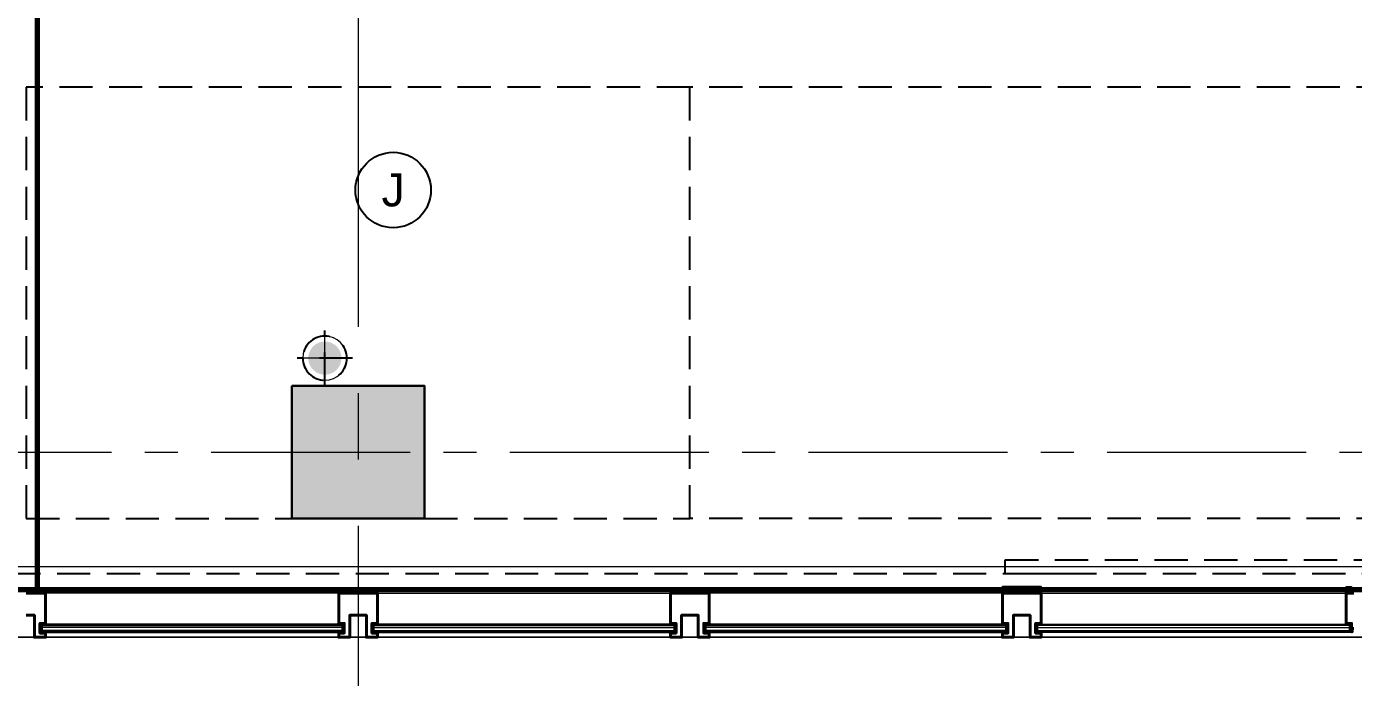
# Model space of a CAD drawing. Header units: inches. Extents: x -26500 to 0, y -3347 to 2257.
# Drawn here: x -21481 to -21241.1, y -26.2 to 91.6 of the extents above; entities that cross this region are included whole.
import ezdxf
from ezdxf import colors
from ezdxf.entities.mleader import LeaderData, LeaderLine
from ezdxf.enums import TextEntityAlignment as Align
from ezdxf.math import Vec2, Vec3

# ---------------------------------------------------------------- set-up
doc = ezdxf.new("R2010")
doc.units = ezdxf.units.IN
doc.header["$LTSCALE"] = 48
doc.header["$MEASUREMENT"] = 0
for name, pattern in [('A104$0$CENTER', [2, 1.25, -0.25, 0.25, -0.25]), ('CENTER2', [1.125, 0.75, -0.125, 0.125, -0.125]), ('NB - 5th floor_plan$0$HIDDEN2', [0.1875, 0.125, -0.0625])]:
    doc.linetypes.add(name, pattern=pattern)
for name, color, linetype in [('A104$0$A-ANNO-PATT-1-12', 8, 'Continuous'), ('A104$0$A-CLNG-RAIL', 8, 'Continuous'), ('A104$0$A-FLOR-SLAB', 8, 'Continuous'), ('A104$0$A-FLOR-SLEEVE', 8, 'Continuous'), ('A104$0$A-GLAZ', 8, 'Continuous'), ('A104$0$A-GLAZ-CRNA', 8, 'Continuous'), ('A104$0$A-GRID-GRD1-12', 8, 'CENTER2'), ('A104$0$A-GRID-GRDP0-15', 8, 'Continuous'), ('A104$0$A-Roof-leader', 8, 'Continuous'), ('A604$0$A-CLNG-RAIL', 8, 'Continuous'), ('A604$0$A-COLS-COL1-12', 8, 'Continuous'), ('A604$0$A-FLOR-SLEEVE', 8, 'Continuous'), ('A604$0$A-SHAD-PAT2', 8, 'Continuous'), ('E-Anno-Keyn', 72, 'Continuous'), ('E-FIRE', 234, 'Continuous'), ('E-Powr-Devc @ 96', 233, 'Continuous'), ('NB - 5th floor_plan$0$STCCOLS1', 1, 'NB - 5th floor_plan$0$HIDDEN2'), ('NB - 5th floor_plan$0$STDROPS', 1, 'NB - 5th floor_plan$0$HIDDEN2'), ('NB - 5th floor_plan$0$STSLABEDGE', 1, 'NB - 5th floor_plan$0$HIDDEN2'), ('NB - 5th floor_plan$0$STSLABNOTCH', 1, 'NB - 5th floor_plan$0$HIDDEN2'), ('NB - 5th floor_plan$0$STWETSTACK', 1, 'NB - 5th floor_plan$0$HIDDEN2'), ('XREF', 7, 'Continuous')]:
    doc.layers.add(name, color=color, linetype=linetype)
doc.layers.add('E-Fire-Covr', color=240, linetype='Continuous', lineweight=70, plot=False)
doc.styles.add('MAMEP ANNO', font='arial.ttf', dxfattribs={"height": 0.1015625})
doc.styles.get("Standard").update_dxf_attribs({"font": 'simplex.shx'})

# ---------------------------------------------------------------- blocks, each defined once
blk = doc.blocks.new('A104')
at = {"layer": 'A104$0$A-Roof-leader', "lineweight": 13}
h = blk.add_hatch(color=256, dxfattribs=at)
edge = h.paths.add_edge_path()
edge.add_arc((-21427.02362191811, 31.59491366085389), 3, 0, 360)
at = {"layer": 'A104$0$A-ANNO-PATT-1-12', "lineweight": 30}
blk.add_solid([(-21409.02362204724, 2.594997091129455), (-21409.02362204724, 26.59499709112945), (-21433.02362204724, 2.594997091129455), (-21433.02362204724, 26.59499709112945)], dxfattribs=at)
at = {"layer": 'A104$0$A-CLNG-RAIL', "lineweight": 13}
for p, q in [((-21304.52448951185, -9.856507959320966), (-21304.52448951185, -9.71650795932258)), ((-21304.52448951185, -9.71650795932258), (-21303.52648951185, -9.71650795932258)), ((-21304.41948951184, -9.856507959320966), (-21304.52448951185, -9.856507959320966)), ((-21304.52448951185, -10.90450795932387), (-21304.52448951185, -10.54250795932076)), ((-21304.52448951185, -10.54250795932076), (-21304.41948951184, -10.54250795932076)), ((-21304.47948951184, -10.90450795932387), (-21304.52448951185, -10.90450795932387)), ((-21304.17948951184, -9.766507959323313), (-21304.47948951184, -9.766507959323313)), ((-21304.47948951184, -9.766507959323313), (-21304.47948951184, -9.81650795932038)), ((-21304.47948951184, -9.81650795932038), (-21304.41948951184, -9.81650795932038)), ((-21304.41948951184, -10.58250795932135), (-21304.47948951184, -10.58250795932135)), ((-21304.47948951184, -10.58250795932135), (-21304.47948951184, -10.63250795932208)), ((-21304.47948951184, -10.63250795932208), (-21304.17948951184, -10.63250795932208)), ((-21304.10548951184, -10.68250795932281), (-21304.47948951184, -10.68250795932281)), ((-21304.47948951184, -10.68250795932281), (-21304.47948951184, -10.90450795932387)), ((-21304.41948951184, -9.81650795932038), (-21304.41948951184, -9.856507959320966)), ((-21304.41948951184, -10.54250795932076), (-21304.41948951184, -10.58250795932135)), ((-21304.23948951185, -9.856507959320966), (-21304.23948951185, -9.81650795932038)), ((-21304.23948951185, -9.81650795932038), (-21304.17948951184, -9.81650795932038)), ((-21304.13448951185, -9.856507959320966), (-21304.23948951185, -9.856507959320966)), ((-21304.23948951185, -10.58250795932135), (-21304.23948951185, -10.54250795932076)), ((-21304.23948951185, -10.54250795932076), (-21303.57648951184, -10.54250795932076)), ((-21304.17948951184, -10.58250795932135), (-21304.23948951185, -10.58250795932135)), ((-21304.17948951184, -9.81650795932038), (-21304.17948951184, -9.766507959323313)), ((-21304.17948951184, -10.63250795932208), (-21304.17948951184, -10.58250795932135)), ((-21303.57648951184, -9.766507959323313), (-21304.13448951185, -9.766507959323313)), ((-21304.13448951185, -9.766507959323313), (-21304.13448951185, -9.856507959320966)), ((-21304.10548951184, -10.90450795932387), (-21304.10548951184, -10.68250795932281)), ((-21304.06048951184, -10.90450795932387), (-21304.10548951184, -10.90450795932387)), ((-21303.27448951185, -10.60250795932164), (-21304.06048951184, -10.60250795932164)), ((-21304.06048951184, -10.60250795932164), (-21304.06048951184, -10.69650795932229)), ((-21304.06048951184, -10.69650795932229), (-21304.02548951184, -10.69650795932229)), ((-21304.02548951184, -10.69650795932229), (-21304.06048951184, -10.82150795932229)), ((-21304.06048951184, -10.82150795932229), (-21304.06048951184, -10.90450795932387)), ((-21303.57648951184, -10.54250795932076), (-21303.57648951184, -9.766507959323313)), ((-21303.52648951185, -9.71650795932258), (-21303.52648951185, -10.54250795932076)), ((-21303.52648951185, -10.54250795932076), (-21303.43248951184, -10.54250795932076)), ((-21303.43248951184, -10.54250795932076), (-21303.43248951184, -10.50750795932208)), ((-21303.43248951184, -10.50750795932208), (-21303.30748951184, -10.54250795932076)), ((-21303.27448951185, -10.82150795932229), (-21303.30948951184, -10.69650795932229)), ((-21303.30948951184, -10.69650795932229), (-21303.27448951185, -10.69650795932229)), ((-21303.30748951184, -10.54250795932076), (-21303.22448951184, -10.54250795932076)), ((-21303.27448951185, -10.69650795932229), (-21303.27448951185, -10.60250795932164)), ((-21303.27448951185, -10.90450795932387), (-21303.27448951185, -10.82150795932229)), ((-21303.22448951184, -10.90450795932387), (-21303.27448951185, -10.90450795932387)), ((-21303.22448951184, -10.54250795932076), (-21303.22448951184, -10.90450795932387)), ((-21298.74206789167, -10.54250795932076), (-21298.82506789167, -10.54250795932076)), ((-21298.82506789167, -10.54250795932076), (-21298.82506789167, -10.90450795932387)), ((-21298.82506789167, -10.90450795932387), (-21298.77506789167, -10.90450795932387)), ((-21298.77506789167, -10.69650795932229), (-21298.77506789167, -10.60250795932164)), ((-21298.77506789167, -10.60250795932164), (-21297.98906789167, -10.60250795932164)), ((-21298.77506789167, -10.82150795932229), (-21298.74006789167, -10.69650795932229)), ((-21298.74006789167, -10.69650795932229), (-21298.77506789167, -10.69650795932229)), ((-21298.77506789167, -10.90450795932387), (-21298.77506789167, -10.82150795932229)), ((-21298.61706789167, -10.50750795932208), (-21298.74206789167, -10.54250795932076)), ((-21298.61706789167, -10.54250795932076), (-21298.61706789167, -10.50750795932208)), ((-21298.52306789167, -10.54250795932076), (-21298.61706789167, -10.54250795932076)), ((-21297.52506789167, -9.71650795932258), (-21298.52306789167, -9.71650795932258)), ((-21298.52306789167, -9.71650795932258), (-21298.52306789167, -10.54250795932076)), ((-21298.47306789167, -10.54250795932076), (-21298.47306789167, -9.766507959323313)), ((-21298.47306789167, -9.766507959323313), (-21297.91506789167, -9.766507959323313)), ((-21297.81006789167, -10.54250795932076), (-21298.47306789167, -10.54250795932076)), ((-21297.98906789167, -10.69650795932229), (-21298.02406789167, -10.69650795932229)), ((-21298.02406789167, -10.69650795932229), (-21297.98906789167, -10.82150795932229)), ((-21297.98906789167, -10.60250795932164), (-21297.98906789167, -10.69650795932229)), ((-21297.98906789167, -10.82150795932229), (-21297.98906789167, -10.90450795932387)), ((-21297.98906789167, -10.90450795932387), (-21297.94406789167, -10.90450795932387)), ((-21297.94406789167, -10.90450795932387), (-21297.94406789167, -10.68250795932281)), ((-21297.94406789167, -10.68250795932281), (-21297.57006789167, -10.68250795932281)), ((-21297.91506789167, -9.766507959323313), (-21297.91506789167, -9.856507959320966)), ((-21297.91506789167, -9.856507959320966), (-21297.81006789167, -9.856507959320966)), ((-21297.87006789167, -9.81650795932038), (-21297.87006789167, -9.766507959323313)), ((-21297.87006789167, -9.766507959323313), (-21297.57006789167, -9.766507959323313)), ((-21297.81006789167, -9.81650795932038), (-21297.87006789167, -9.81650795932038)), ((-21297.87006789167, -10.63250795932208), (-21297.87006789167, -10.58250795932135)), ((-21297.87006789167, -10.58250795932135), (-21297.81006789167, -10.58250795932135)), ((-21297.57006789167, -10.63250795932208), (-21297.87006789167, -10.63250795932208)), ((-21297.81006789167, -9.856507959320966), (-21297.81006789167, -9.81650795932038)), ((-21297.81006789167, -10.58250795932135), (-21297.81006789167, -10.54250795932076)), ((-21297.57006789167, -9.81650795932038), (-21297.63006789167, -9.81650795932038)), ((-21297.63006789167, -9.81650795932038), (-21297.63006789167, -9.856507959320966)), ((-21297.63006789167, -9.856507959320966), (-21297.52506789167, -9.856507959320966)), ((-21297.52506789167, -10.54250795932076), (-21297.63006789167, -10.54250795932076)), ((-21297.63006789167, -10.54250795932076), (-21297.63006789167, -10.58250795932135)), ((-21297.63006789167, -10.58250795932135), (-21297.57006789167, -10.58250795932135)), ((-21297.57006789167, -9.766507959323313), (-21297.57006789167, -9.81650795932038)), ((-21297.57006789167, -10.58250795932135), (-21297.57006789167, -10.63250795932208)), ((-21297.57006789167, -10.68250795932281), (-21297.57006789167, -10.90450795932387)), ((-21297.57006789167, -10.90450795932387), (-21297.52506789167, -10.90450795932387)), ((-21297.52506789167, -9.856507959320966), (-21297.52506789167, -9.71650795932258)), ((-21297.52506789167, -10.90450795932387), (-21297.52506789167, -10.54250795932076)), ((-21242.39948951185, -9.856507959321196), (-21242.39948951185, -9.71650795932281)), ((-21242.39948951185, -9.71650795932281), (-21241.40148951185, -9.71650795932281)), ((-21242.29448951184, -9.856507959321196), (-21242.39948951185, -9.856507959321196)), ((-21242.39948951185, -10.9045079593241), (-21242.39948951185, -10.54250795932099)), ((-21242.39948951185, -10.54250795932099), (-21242.29448951184, -10.54250795932099)), ((-21242.35448951184, -10.9045079593241), (-21242.39948951185, -10.9045079593241)), ((-21242.05448951184, -9.766507959323542), (-21242.35448951184, -9.766507959323542)), ((-21242.35448951184, -9.766507959323542), (-21242.35448951184, -9.816507959320608)), ((-21242.35448951184, -9.816507959320608), (-21242.29448951184, -9.816507959320608)), ((-21242.29448951184, -10.58250795932158), (-21242.35448951184, -10.58250795932158)), ((-21242.35448951184, -10.58250795932158), (-21242.35448951184, -10.63250795932231)), ((-21242.35448951184, -10.63250795932231), (-21242.05448951184, -10.63250795932231)), ((-21241.98048951184, -10.68250795932304), (-21242.35448951184, -10.68250795932304)), ((-21242.35448951184, -10.68250795932304), (-21242.35448951184, -10.9045079593241)), ((-21242.29448951184, -9.816507959320608), (-21242.29448951184, -9.856507959321196)), ((-21242.29448951184, -10.54250795932099), (-21242.29448951184, -10.58250795932158)), ((-21242.11448951185, -9.856507959321196), (-21242.11448951185, -9.816507959320608)), ((-21242.11448951185, -9.816507959320608), (-21242.05448951184, -9.816507959320608)), ((-21242.00948951185, -9.856507959321196), (-21242.11448951185, -9.856507959321196)), ((-21242.11448951185, -10.58250795932158), (-21242.11448951185, -10.54250795932099)), ((-21242.11448951185, -10.54250795932099), (-21241.45148951184, -10.54250795932099)), ((-21242.05448951184, -10.58250795932158), (-21242.11448951185, -10.58250795932158)), ((-21242.05448951184, -9.816507959320608), (-21242.05448951184, -9.766507959323542)), ((-21242.05448951184, -10.63250795932231), (-21242.05448951184, -10.58250795932158)), ((-21241.45148951184, -9.766507959323542), (-21242.00948951185, -9.766507959323542)), ((-21242.00948951185, -9.766507959323542), (-21242.00948951185, -9.856507959321196)), ((-21241.98048951184, -10.9045079593241), (-21241.98048951184, -10.68250795932304)), ((-21241.93548951184, -10.9045079593241), (-21241.98048951184, -10.9045079593241)), ((-21241.14948951185, -10.60250795932187), (-21241.93548951184, -10.60250795932187)), ((-21241.93548951184, -10.60250795932187), (-21241.93548951184, -10.69650795932252)), ((-21241.93548951184, -10.69650795932252), (-21241.90048951184, -10.69650795932252)), ((-21241.90048951184, -10.69650795932252), (-21241.93548951184, -10.82150795932252)), ((-21241.93548951184, -10.82150795932252), (-21241.93548951184, -10.9045079593241)), ((-21241.45148951184, -10.54250795932099), (-21241.45148951184, -9.766507959323542)), ((-21241.40148951185, -9.71650795932281), (-21241.40148951185, -10.54250795932099)), ((-21241.40148951185, -10.54250795932099), (-21241.30748951184, -10.54250795932099)), ((-21241.30748951184, -10.54250795932099), (-21241.30748951184, -10.50750795932231)), ((-21241.30748951184, -10.50750795932231), (-21241.18248951184, -10.54250795932099)), ((-21241.14948951185, -10.82150795932252), (-21241.18448951184, -10.69650795932252)), ((-21241.18448951184, -10.69650795932252), (-21241.14948951185, -10.69650795932252)), ((-21241.18248951184, -10.54250795932099), (-21241.09948951184, -10.54250795932099)), ((-21241.14948951185, -10.69650795932252), (-21241.14948951185, -10.60250795932187)), ((-21241.14948951185, -10.9045079593241), (-21241.14948951185, -10.82150795932252)), ((-21241.09948951184, -10.9045079593241), (-21241.14948951185, -10.9045079593241)), ((-21241.09948951184, -10.54250795932099), (-21241.09948951184, -10.9045079593241))]:
    blk.add_line(p, q, dxfattribs=at)
at = {"layer": 'A104$0$A-CLNG-RAIL', "lineweight": 13, "flags": 128}
for points in [[(-21304.42427739607, -9.799026497350054), (-21304.23677739607, -9.799026497350054)], [(-21304.42427739607, -10.60925457890212), (-21304.23677739607, -10.60925457890212)], [(-21304.26924097441, -9.811133402121056), (-21304.25712598618, -9.865614473592403), (-21304.25106850652, -9.938255923176845), (-21304.20526205834, -10.129666314618)], [(-21304.26924097441, -10.59714767413111), (-21304.25712598618, -10.54266660265977), (-21304.25106850652, -10.47002515307532), (-21304.20526205834, -10.27861476163417)], [(-21297.7803164291, -9.811133402121056), (-21297.79243141733, -9.865614473592403), (-21297.79848889699, -9.938255923176845), (-21297.84429534517, -10.129666314618)], [(-21297.7803164291, -10.59714767413111), (-21297.79243141733, -10.54266660265977), (-21297.79848889699, -10.47002515307532), (-21297.84429534517, -10.27861476163417)], [(-21297.62528000745, -9.799026497350054), (-21297.81278000745, -9.799026497350054)], [(-21297.62528000745, -10.60925457890212), (-21297.81278000745, -10.60925457890212)], [(-21242.29927739607, -9.799026497350283), (-21242.11177739607, -9.799026497350283)], [(-21242.29927739607, -10.60925457890234), (-21242.11177739607, -10.60925457890234)], [(-21242.14424097441, -9.811133402121285), (-21242.13212598618, -9.865614473592633), (-21242.12606850652, -9.938255923177074), (-21242.08026205834, -10.12966631461823)], [(-21242.14424097441, -10.59714767413134), (-21242.13212598618, -10.54266660266), (-21242.12606850652, -10.47002515307555), (-21242.08026205834, -10.2786147616344)]]:
    blk.add_lwpolyline(points, dxfattribs=at)
at = {"layer": 'A104$0$A-CLNG-RAIL', "lineweight": 13}
for points in [[(-21304.40250558471, -9.805079949737388), (-21304.39039062539, -9.8535075688214), (-21304.40856309328, -9.901935208863836), (-21304.44490797122, -9.974576637489854), (-21304.46005168483, -9.99879044703186), (-21304.51524076838, -10.129666314618)], [(-21304.40250558471, -10.60320112651478), (-21304.39039062539, -10.55477350743077), (-21304.40856309328, -10.50634586738833), (-21304.44490797122, -10.43370443876232), (-21304.46005168483, -10.40949062922031), (-21304.51524076838, -10.27861476163417)], [(-21304.37221818642, -9.805079949737388), (-21304.37221818642, -9.841400664050397), (-21304.37221818642, -9.895881756476502), (-21304.40250558471, -9.96852318510252), (-21304.41764930795, -9.99879044703186), (-21304.46216217533, -10.129666314618)], [(-21304.37221818642, -10.60320112651478), (-21304.37221818642, -10.56688041220177), (-21304.37221818642, -10.51239931977567), (-21304.40250558471, -10.43975789114965), (-21304.41764930795, -10.40949062922031), (-21304.46216217533, -10.27861476163417)], [(-21304.34452682193, -9.799026497350054), (-21304.34193075921, -9.81718685450839), (-21304.33587327956, -9.859561021208735), (-21304.34798823887, -9.950362827947849), (-21304.36561001891, -9.99879044703186), (-21304.38785219696, -10.129666314618)], [(-21304.34452682193, -10.60925457890212), (-21304.34193075921, -10.59109422174378), (-21304.33587327956, -10.54872005504343), (-21304.34798823887, -10.45791824830432), (-21304.36561001891, -10.40949062922031), (-21304.38785219696, -10.27861476163417)], [(-21304.32375832025, -9.799026497350054), (-21304.31164336093, -9.907988661247504), (-21304.32375832025, -9.974576637489854), (-21304.31837389388, -9.99879044703186), (-21304.31778851297, -10.129666314618)], [(-21304.32375832025, -10.60925457890212), (-21304.31164336093, -10.50029241500467), (-21304.32375832025, -10.43370443876232), (-21304.31837389388, -10.40949062922031), (-21304.31778851297, -10.27861476163417)], [(-21304.28741341339, -9.811133402121056), (-21304.28741341339, -9.865614473592403), (-21304.28741341339, -9.926149018405843), (-21304.27529845407, -9.974576637489854), (-21304.27183703712, -9.99879044703186), (-21304.24755175953, -10.129666314618)], [(-21304.28741341339, -10.59714767413111), (-21304.28741341339, -10.54266660265977), (-21304.28741341339, -10.48213205784633), (-21304.27529845407, -10.43370443876232), (-21304.27183703712, -10.40949062922031), (-21304.24755175953, -10.27861476163417)], [(-21297.76214399013, -9.811133402121056), (-21297.76214399013, -9.865614473592403), (-21297.76214399013, -9.926149018405843), (-21297.77425894944, -9.974576637489854), (-21297.77772036639, -9.99879044703186), (-21297.80200564398, -10.129666314618)], [(-21297.76214399013, -10.59714767413111), (-21297.76214399013, -10.54266660265977), (-21297.76214399013, -10.48213205784633), (-21297.77425894944, -10.43370443876232), (-21297.77772036639, -10.40949062922031), (-21297.80200564398, -10.27861476163417)], [(-21297.72579908327, -9.799026497350054), (-21297.73791404258, -9.907988661247504), (-21297.72579908327, -9.974576637489854), (-21297.73118350963, -9.99879044703186), (-21297.73176889055, -10.129666314618)], [(-21297.72579908327, -10.60925457890212), (-21297.73791404258, -10.50029241500467), (-21297.72579908327, -10.43370443876232), (-21297.73118350963, -10.40949062922031), (-21297.73176889055, -10.27861476163417)], [(-21297.70503058159, -9.799026497350054), (-21297.7076266443, -9.81718685450839), (-21297.71368412395, -9.859561021208735), (-21297.70156916464, -9.950362827947849), (-21297.6839473846, -9.99879044703186), (-21297.66170520655, -10.129666314618)], [(-21297.70503058159, -10.60925457890212), (-21297.7076266443, -10.59109422174378), (-21297.71368412395, -10.54872005504343), (-21297.70156916464, -10.45791824830432), (-21297.6839473846, -10.40949062922031), (-21297.66170520655, -10.27861476163417)], [(-21297.67733921709, -9.805079949737388), (-21297.67733921709, -9.841400664050397), (-21297.67733921709, -9.895881756476502), (-21297.64705181881, -9.96852318510252), (-21297.63190809557, -9.99879044703186), (-21297.58739522818, -10.129666314618)], [(-21297.67733921709, -10.60320112651478), (-21297.67733921709, -10.56688041220177), (-21297.67733921709, -10.51239931977567), (-21297.64705181881, -10.43975789114965), (-21297.63190809557, -10.40949062922031), (-21297.58739522818, -10.27861476163417)], [(-21297.64705181881, -9.805079949737388), (-21297.65916677812, -9.8535075688214), (-21297.64099431023, -9.901935208863836), (-21297.60464943229, -9.974576637489854), (-21297.58950571869, -9.99879044703186), (-21297.53431663513, -10.129666314618)], [(-21297.64705181881, -10.60320112651478), (-21297.65916677812, -10.55477350743077), (-21297.64099431023, -10.50634586738833), (-21297.60464943229, -10.43370443876232), (-21297.58950571869, -10.40949062922031), (-21297.53431663513, -10.27861476163417)], [(-21242.27750558471, -9.805079949737618), (-21242.26539062539, -9.853507568821628), (-21242.28356309328, -9.901935208864066), (-21242.31990797122, -9.974576637490083), (-21242.33505168483, -9.99879044703209), (-21242.39024076838, -10.12966631461823)], [(-21242.27750558471, -10.60320112651501), (-21242.26539062539, -10.554773507431), (-21242.28356309328, -10.50634586738856), (-21242.31990797122, -10.43370443876255), (-21242.33505168483, -10.40949062922054), (-21242.39024076838, -10.2786147616344)], [(-21242.24721818642, -9.805079949737618), (-21242.24721818642, -9.841400664050626), (-21242.24721818642, -9.895881756476731), (-21242.27750558471, -9.968523185102748), (-21242.29264930795, -9.99879044703209), (-21242.33716217533, -10.12966631461823)], [(-21242.24721818642, -10.60320112651501), (-21242.24721818642, -10.566880412202), (-21242.24721818642, -10.5123993197759), (-21242.27750558471, -10.43975789114988), (-21242.29264930795, -10.40949062922054), (-21242.33716217533, -10.2786147616344)], [(-21242.21952682193, -9.799026497350283), (-21242.21693075921, -9.81718685450862), (-21242.21087327956, -9.859561021208965), (-21242.22298823887, -9.950362827948078), (-21242.24061001891, -9.99879044703209), (-21242.26285219696, -10.12966631461823)], [(-21242.21952682193, -10.60925457890234), (-21242.21693075921, -10.59109422174401), (-21242.21087327956, -10.54872005504366), (-21242.22298823887, -10.45791824830455), (-21242.24061001891, -10.40949062922054), (-21242.26285219696, -10.2786147616344)], [(-21242.19875832025, -9.799026497350283), (-21242.18664336093, -9.907988661247733), (-21242.19875832025, -9.974576637490083), (-21242.19337389388, -9.99879044703209), (-21242.19278851297, -10.12966631461823)], [(-21242.19875832025, -10.60925457890234), (-21242.18664336093, -10.50029241500489), (-21242.19875832025, -10.43370443876255), (-21242.19337389388, -10.40949062922054), (-21242.19278851297, -10.2786147616344)], [(-21242.16241341339, -9.811133402121285), (-21242.16241341339, -9.865614473592633), (-21242.16241341339, -9.926149018406072), (-21242.15029845407, -9.974576637490083), (-21242.14683703712, -9.99879044703209), (-21242.12255175953, -10.12966631461823)], [(-21242.16241341339, -10.59714767413134), (-21242.16241341339, -10.54266660266), (-21242.16241341339, -10.48213205784656), (-21242.15029845407, -10.43370443876255), (-21242.14683703712, -10.40949062922054), (-21242.12255175953, -10.2786147616344)]]:
    blk.add_open_spline(points, degree=3, dxfattribs=at)
blk.add_3dface([(-21304.52448951184, -9.666507959321844), (-21297.52506789167, -9.666507959321844), (-21297.52506789167, -9.716507959322579), (-21304.52448951184, -9.716507959322579)], dxfattribs=at)
at = {"layer": 'A104$0$A-FLOR-SLAB', "lineweight": 0, "flags": 128}
blk.add_lwpolyline([(-23869.27306754608, 1530.34749504837), (-21072.77392211724, 1530.344907071458), (-21072.77392211724, -6.154496974105343), (-22489.27361117521, -6.154496974106298), (-22489.27361091716, 53.84483676237799), (-22872.77363294808, 53.84483676237801), (-22872.77363293029, -6.154496971624019), (-24409.27195154976, -6.154496971624022)], dxfattribs=at)
at = {"layer": 'A104$0$A-FLOR-SLEEVE', "lineweight": 0}
for p, q in [((-21427.02362191811, 26.59491366085399), (-21427.02362191811, 36.59491366085399)), ((-21422.02362191811, 31.59491366085399), (-21432.02362191811, 31.59491366085399))]:
    blk.add_line(p, q, dxfattribs=at)
at = {"layer": 'A104$0$A-FLOR-SLEEVE', "lineweight": 13, "extrusion": (0, 0, -1)}
blk.add_circle((21427.02362191811, 31.59491366085399), 4, dxfattribs=at)
at = {"layer": 'A104$0$A-GLAZ', "lineweight": 0}
for p, q in [((-21424.52451350229, -10.9044969740787), (-21477.52451350231, -10.9044969740792)), ((-21417.52393512249, -10.90449697407862), (-21364.52393512249, -10.9044969740781)), ((-21304.52451350229, -10.90449697407751), (-21357.52451350231, -10.90449697407802)), ((-22352.02336008276, -18.90515878296642), (-21060.0239351225, -18.90515878295377)), ((-21423.77451350231, -17.15449697407865), (-21478.27451350231, -17.15449697407918)), ((-21423.77451350231, -17.65449697407866), (-21478.27451350231, -17.65449697407919)), ((-21418.27393512249, -17.15449697407858), (-21363.77393512249, -17.15449697407805)), ((-21418.27393512249, -17.65449697407859), (-21363.77393512249, -17.65449697407806)), ((-21303.77451350231, -17.15449697407746), (-21358.27451350231, -17.154496974078)), ((-21303.77451350231, -17.65449697407747), (-21358.27451350231, -17.65449697407801))]:
    blk.add_line(p, q, dxfattribs=at)
at = {"layer": 'A104$0$A-GLAZ', "lineweight": 40}
for p, q in [((-21423.77451350231, -16.65449697407865), (-21478.27451350231, -16.65449697407918)), ((-21478.27451350231, -16.65449697407918), (-21478.27451350231, -17.90449697407918)), ((-21423.77451350231, -16.65449697407865), (-21423.77451350231, -17.90449697407864)), ((-21418.27393512249, -16.65449697407859), (-21418.27393512249, -17.90449697407858)), ((-21418.27393512249, -16.65449697407859), (-21363.77393512249, -16.65449697407805)), ((-21363.77393512249, -16.65449697407805), (-21363.77393512249, -17.90449697407805)), ((-21303.77451350231, -16.65449697407747), (-21358.27451350231, -16.654496974078)), ((-21358.27451350231, -16.654496974078), (-21358.27451350231, -17.90449697407799)), ((-21303.77451350231, -16.65449697407747), (-21303.77451350231, -17.90449697407746)), ((-21423.77451350231, -17.90449697407864), (-21478.27451350231, -17.90449697407918)), ((-21418.27393512249, -17.90449697407858), (-21363.77393512249, -17.90449697407805)), ((-21303.77451350231, -17.90449697407746), (-21358.27451350231, -17.90449697407799))]:
    blk.add_line(p, q, dxfattribs=at)
at = {"layer": 'A104$0$A-GLAZ', "lineweight": 40, "flags": 128}
for points in [[(-21481.0242243124, -14.90449697407923), (-21479.52451350231, -14.90449697407921), (-21479.52451350231, -18.9044969740792), (-21477.52451350231, -18.90449697407917), (-21477.52451350231, -18.15449697407917), (-21478.52451350231, -18.15449697407919), (-21478.52451350231, -16.40449697407919), (-21477.52451350231, -16.40449697407918), (-21477.52451350231, -10.9044969740792), (-21481.0242243124, -10.90449697407925)], [(-21421.0242243124, -14.90449697407863), (-21422.52451350231, -14.90449697407866), (-21422.52451350231, -18.90449697407864), (-21424.52451350229, -18.90449697407865), (-21424.52451350229, -18.15449697407865), (-21423.52451350231, -18.15449697407866), (-21423.52451350231, -16.40449697407866), (-21424.52451350229, -16.40449697407866), (-21424.52451350229, -10.9044969740787), (-21421.0242243124, -10.90449697407865)], [(-21421.0242243124, -14.90449697407863), (-21419.52393512249, -14.90449697407862), (-21419.52393512249, -18.9044969740786), (-21417.52393512249, -18.90449697407857), (-21417.52393512249, -18.15449697407857), (-21418.52393512249, -18.15449697407858), (-21418.52393512249, -16.40449697407859), (-21417.52393512249, -16.40449697407858), (-21417.52393512249, -10.90449697407862), (-21421.0242243124, -10.90449697407865)], [(-21361.0242243124, -14.90449697407805), (-21362.52393512249, -14.90449697407806), (-21362.52393512249, -18.90449697407804), (-21364.52393512249, -18.90449697407805), (-21364.52393512249, -18.15449697407805), (-21363.52393512249, -18.15449697407806), (-21363.52393512249, -16.40449697407806), (-21364.52393512249, -16.40449697407806), (-21364.52393512249, -10.9044969740781), (-21361.0242243124, -10.90449697407807)], [(-21361.0242243124, -14.90449697407805), (-21359.52451350231, -14.90449697407803), (-21359.52451350231, -18.90449697407801), (-21357.52451350231, -18.90449697407798), (-21357.52451350231, -18.15449697407799), (-21358.52451350231, -18.154496974078), (-21358.52451350231, -16.404496974078), (-21357.52451350231, -16.40449697407799), (-21357.52451350231, -10.90449697407802), (-21361.0242243124, -10.90449697407807)], [(-21301.0242243124, -14.90449697407745), (-21302.52451350231, -14.90449697407747), (-21302.52451350231, -18.90449697407746), (-21304.52451350229, -18.90449697407746), (-21304.52451350229, -18.15449697407747), (-21303.52451350231, -18.15449697407748), (-21303.52451350231, -16.40449697407748), (-21304.52451350229, -16.40449697407747), (-21304.52451350229, -10.90449697407751), (-21301.0242243124, -10.90449697407747)]]:
    blk.add_lwpolyline(points, dxfattribs=at)
at = {"layer": 'A104$0$A-GLAZ-CRNA', "lineweight": 0}
for p, q in [((-21297.52451350231, -10.90449697407744), (-21242.39951350231, -10.9044969740769)), ((-21298.27451350231, -17.15449697407741), (-21241.64893512249, -17.15449697407685)), ((-21298.27451350231, -17.65449697407742), (-21241.64893512249, -17.65449697407686))]:
    blk.add_line(p, q, dxfattribs=at)
at = {"layer": 'A104$0$A-GLAZ-CRNA', "lineweight": 30}
for p, q in [((-21298.27451350231, -16.65449697407741), (-21298.27451350231, -17.90449697407741)), ((-21298.27451350231, -16.65449697407741), (-21241.64893512249, -16.65449697407686)), ((-21298.27451350231, -17.90449697407741), (-21241.64893512249, -17.90449697407685))]:
    blk.add_line(p, q, dxfattribs=at)
at = {"layer": 'A104$0$A-GLAZ-CRNA', "lineweight": 40}
for p, q in [((-21241.64893512249, -16.65449697407686), (-21241.64893512249, -17.90449697407685)), ((-21241.39893512249, -17.90449697407686), (-21241.27393512249, -17.90449697407685))]:
    blk.add_line(p, q, dxfattribs=at)
at = {"layer": 'A104$0$A-GLAZ-CRNA', "lineweight": 40, "flags": 128}
for points in [[(-21301.0242243124, -14.90449697407745), (-21299.52451350231, -14.90449697407744), (-21299.52451350231, -18.90449697407743), (-21297.52451350231, -18.9044969740774), (-21297.52451350231, -18.1544969740774), (-21298.52451350231, -18.15449697407742), (-21298.52451350231, -16.40449697407742), (-21297.52451350231, -16.40449697407741), (-21297.52451350231, -10.90449697407744), (-21301.0242243124, -10.90449697407747)], [(-21241.02393512249, -17.31074697407686), (-21241.27393512249, -17.31074697407685), (-21241.27393512249, -17.9044969740773), (-21241.39893512249, -17.90449697407731), (-21241.39893512249, -16.40449697407687), (-21242.39893512249, -16.40449697407686), (-21242.39951350231, -10.90449697407736), (-21241.02451350231, -10.90449697407734)]]:
    blk.add_lwpolyline(points, dxfattribs=at)
at = {"layer": 'A104$0$A-GLAZ-CRNA', "lineweight": 40, "extrusion": (0, 0, -1)}
blk.add_arc((21241.52393512249, -18.02949697407547), 0.1767766952980865, 44.99999999981663, 134.9999999998263, dxfattribs=at)
at = {"layer": 'A104$0$A-GRID-GRD1-12', "lineweight": 0}
blk.add_line((-24363.59935139786, 14.59491366085381), (-20442.35392689233, 14.59491366085381), dxfattribs=at)
at = {"layer": 'A104$0$A-GRID-GRDP0-15', "linetype": 'A104$0$CENTER', "lineweight": 0}
blk.add_line((-21421.02362203524, 2113.236184367352), (-21421.02362198513, -676.904207786646), dxfattribs=at)
blk = doc.blocks.new('NB - 5th floor_plan')
at = {"layer": 'NB - 5th floor_plan$0$STCCOLS1', "color": 1, "linetype": 'NB - 5th floor_plan$0$HIDDEN2'}
blk.add_lwpolyline([(-21433.02362204724, 26.59499709112924), (-21409.02362204724, 26.59499709112924), (-21409.02362204724, 2.594997091129244), (-21433.02362204724, 2.594997091129244)], close=True, dxfattribs=at)
at = {"layer": 'NB - 5th floor_plan$0$STDROPS', "color": 1, "linetype": 'NB - 5th floor_plan$0$HIDDEN2'}
for p, q in [((-21153.52391116501, 80.59491365442871), (-21361.02362199506, 80.59491353194653)), ((-21153.52391116501, 2.594997220861899), (-21361.02362199506, 2.594997098379721))]:
    blk.add_line(p, q, dxfattribs=at)
blk.add_lwpolyline([(-21481.02362194831, 2.59499709112923), (-21361.02362195015, 2.594997091129244), (-21361.02362199828, 80.59491352469604), (-21481.02362199644, 80.59491352469604)], close=True, dxfattribs=at)
at = {"layer": 'NB - 5th floor_plan$0$STSLABEDGE', "color": 1, "linetype": 'NB - 5th floor_plan$0$HIDDEN2', "elevation": 5.187665312702477e-09}
blk.add_lwpolyline([(-24410.52156799322, 169.3060793213114), (-24584.30811449412, 246.2546119852841), (-24082.68373545327, 1379.162853350025), (-23921.15154382087, 1307.640256380512), (-23870.52333274972, 1357.714387175689), (-23870.5233339066, 1531.597905350724), (-21297.5244918256, 1531.594730202109), (-21279.69231640294, 1531.595109546106), (-21071.52391113202, 1531.594916899873), (-21071.52391113202, -7.404507959323837), (-21293.43590952156, -7.404507959323869), (-21298.44294213802, -7.404507959323869), (-22490.52362216581, -7.404507959323869), (-22490.52362190775, 52.59482577716063), (-22871.5236219625, 52.59482577716063), (-22871.5236219447, -7.404507956841565), (-24410.52386562151, -7.404507956841565), (-24410.52156799322, 169.3060793213114)], dxfattribs=at)
at = {"layer": 'NB - 5th floor_plan$0$STSLABNOTCH', "color": 1, "linetype": 'NB - 5th floor_plan$0$HIDDEN2', "elevation": 5.187665312702477e-09}
blk.add_lwpolyline([(-21304.02391113202, -7.404329282014714), (-21304.02391113202, -4.904329282012895), (-21071.52391113202, -4.904512240201257)], dxfattribs=at)
at = {"layer": 'NB - 5th floor_plan$0$STWETSTACK', "color": 1, "linetype": 'NB - 5th floor_plan$0$HIDDEN2', "extrusion": (0, 0, -1)}
for p, q in [((-21427.02226295412, 26.59431194405227, -0.006265974159262251), (-21427.02226295412, 36.59431194405227, -0.006265974159262251)), ((-21422.02226295412, 31.59431194405227, -0.006265974159262251), (-21432.02226295412, 31.59431194405227, -0.006265974159262251))]:
    blk.add_line(p, q, dxfattribs=at)
blk.add_circle((21427.02226295412, 31.59431194405227, 0.006265974159262251), 4, dxfattribs=at)
blk = doc.blocks.new('A604')
at = {"layer": 'A604$0$A-CLNG-RAIL', "lineweight": 13}
for p, q in [((-21304.52448951185, -9.856507959320966), (-21304.52448951185, -9.71650795932258)), ((-21304.52448951185, -9.71650795932258), (-21303.52648951185, -9.71650795932258)), ((-21304.41948951184, -9.856507959320966), (-21304.52448951185, -9.856507959320966)), ((-21304.52448951185, -10.90450795932387), (-21304.52448951185, -10.54250795932076)), ((-21304.52448951185, -10.54250795932076), (-21304.41948951184, -10.54250795932076)), ((-21304.47948951184, -10.90450795932387), (-21304.52448951185, -10.90450795932387)), ((-21304.17948951184, -9.766507959323313), (-21304.47948951184, -9.766507959323313)), ((-21304.47948951184, -9.766507959323313), (-21304.47948951184, -9.81650795932038)), ((-21304.47948951184, -9.81650795932038), (-21304.41948951184, -9.81650795932038)), ((-21304.41948951184, -10.58250795932135), (-21304.47948951184, -10.58250795932135)), ((-21304.47948951184, -10.58250795932135), (-21304.47948951184, -10.63250795932208)), ((-21304.47948951184, -10.63250795932208), (-21304.17948951184, -10.63250795932208)), ((-21304.10548951184, -10.68250795932281), (-21304.47948951184, -10.68250795932281)), ((-21304.47948951184, -10.68250795932281), (-21304.47948951184, -10.90450795932387)), ((-21304.41948951184, -9.81650795932038), (-21304.41948951184, -9.856507959320966)), ((-21304.41948951184, -10.54250795932076), (-21304.41948951184, -10.58250795932135)), ((-21304.23948951185, -9.856507959320966), (-21304.23948951185, -9.81650795932038)), ((-21304.23948951185, -9.81650795932038), (-21304.17948951184, -9.81650795932038)), ((-21304.13448951185, -9.856507959320966), (-21304.23948951185, -9.856507959320966)), ((-21304.23948951185, -10.58250795932135), (-21304.23948951185, -10.54250795932076)), ((-21304.23948951185, -10.54250795932076), (-21303.57648951184, -10.54250795932076)), ((-21304.17948951184, -10.58250795932135), (-21304.23948951185, -10.58250795932135)), ((-21304.17948951184, -9.81650795932038), (-21304.17948951184, -9.766507959323313)), ((-21304.17948951184, -10.63250795932208), (-21304.17948951184, -10.58250795932135)), ((-21303.57648951184, -9.766507959323313), (-21304.13448951185, -9.766507959323313)), ((-21304.13448951185, -9.766507959323313), (-21304.13448951185, -9.856507959320966)), ((-21304.10548951184, -10.90450795932387), (-21304.10548951184, -10.68250795932281)), ((-21304.06048951184, -10.90450795932387), (-21304.10548951184, -10.90450795932387)), ((-21303.27448951185, -10.60250795932164), (-21304.06048951184, -10.60250795932164)), ((-21304.06048951184, -10.60250795932164), (-21304.06048951184, -10.69650795932229)), ((-21304.06048951184, -10.69650795932229), (-21304.02548951184, -10.69650795932229)), ((-21304.02548951184, -10.69650795932229), (-21304.06048951184, -10.82150795932229)), ((-21304.06048951184, -10.82150795932229), (-21304.06048951184, -10.90450795932387)), ((-21303.57648951184, -10.54250795932076), (-21303.57648951184, -9.766507959323313)), ((-21303.52648951185, -9.71650795932258), (-21303.52648951185, -10.54250795932076)), ((-21303.52648951185, -10.54250795932076), (-21303.43248951184, -10.54250795932076)), ((-21303.43248951184, -10.54250795932076), (-21303.43248951184, -10.50750795932208)), ((-21303.43248951184, -10.50750795932208), (-21303.30748951184, -10.54250795932076)), ((-21303.27448951185, -10.82150795932229), (-21303.30948951184, -10.69650795932229)), ((-21303.30948951184, -10.69650795932229), (-21303.27448951185, -10.69650795932229)), ((-21303.30748951184, -10.54250795932076), (-21303.22448951184, -10.54250795932076)), ((-21303.27448951185, -10.69650795932229), (-21303.27448951185, -10.60250795932164)), ((-21303.27448951185, -10.90450795932387), (-21303.27448951185, -10.82150795932229)), ((-21303.22448951184, -10.90450795932387), (-21303.27448951185, -10.90450795932387)), ((-21303.22448951184, -10.54250795932076), (-21303.22448951184, -10.90450795932387)), ((-21298.74206789167, -10.54250795932076), (-21298.82506789167, -10.54250795932076)), ((-21298.82506789167, -10.54250795932076), (-21298.82506789167, -10.90450795932387)), ((-21298.82506789167, -10.90450795932387), (-21298.77506789167, -10.90450795932387)), ((-21298.77506789167, -10.69650795932229), (-21298.77506789167, -10.60250795932164)), ((-21298.77506789167, -10.60250795932164), (-21297.98906789167, -10.60250795932164)), ((-21298.77506789167, -10.82150795932229), (-21298.74006789167, -10.69650795932229)), ((-21298.74006789167, -10.69650795932229), (-21298.77506789167, -10.69650795932229)), ((-21298.77506789167, -10.90450795932387), (-21298.77506789167, -10.82150795932229)), ((-21298.61706789167, -10.50750795932208), (-21298.74206789167, -10.54250795932076)), ((-21298.61706789167, -10.54250795932076), (-21298.61706789167, -10.50750795932208)), ((-21298.52306789167, -10.54250795932076), (-21298.61706789167, -10.54250795932076)), ((-21297.52506789167, -9.71650795932258), (-21298.52306789167, -9.71650795932258)), ((-21298.52306789167, -9.71650795932258), (-21298.52306789167, -10.54250795932076)), ((-21298.47306789167, -10.54250795932076), (-21298.47306789167, -9.766507959323313)), ((-21298.47306789167, -9.766507959323313), (-21297.91506789167, -9.766507959323313)), ((-21297.81006789167, -10.54250795932076), (-21298.47306789167, -10.54250795932076)), ((-21297.98906789167, -10.69650795932229), (-21298.02406789167, -10.69650795932229)), ((-21298.02406789167, -10.69650795932229), (-21297.98906789167, -10.82150795932229)), ((-21297.98906789167, -10.60250795932164), (-21297.98906789167, -10.69650795932229)), ((-21297.98906789167, -10.82150795932229), (-21297.98906789167, -10.90450795932387)), ((-21297.98906789167, -10.90450795932387), (-21297.94406789167, -10.90450795932387)), ((-21297.94406789167, -10.90450795932387), (-21297.94406789167, -10.68250795932281)), ((-21297.94406789167, -10.68250795932281), (-21297.57006789167, -10.68250795932281)), ((-21297.91506789167, -9.766507959323313), (-21297.91506789167, -9.856507959320966)), ((-21297.91506789167, -9.856507959320966), (-21297.81006789167, -9.856507959320966)), ((-21297.87006789167, -9.81650795932038), (-21297.87006789167, -9.766507959323313)), ((-21297.87006789167, -9.766507959323313), (-21297.57006789167, -9.766507959323313)), ((-21297.81006789167, -9.81650795932038), (-21297.87006789167, -9.81650795932038)), ((-21297.87006789167, -10.63250795932208), (-21297.87006789167, -10.58250795932135)), ((-21297.87006789167, -10.58250795932135), (-21297.81006789167, -10.58250795932135)), ((-21297.57006789167, -10.63250795932208), (-21297.87006789167, -10.63250795932208)), ((-21297.81006789167, -9.856507959320966), (-21297.81006789167, -9.81650795932038)), ((-21297.81006789167, -10.58250795932135), (-21297.81006789167, -10.54250795932076)), ((-21297.57006789167, -9.81650795932038), (-21297.63006789167, -9.81650795932038)), ((-21297.63006789167, -9.81650795932038), (-21297.63006789167, -9.856507959320966)), ((-21297.63006789167, -9.856507959320966), (-21297.52506789167, -9.856507959320966)), ((-21297.52506789167, -10.54250795932076), (-21297.63006789167, -10.54250795932076)), ((-21297.63006789167, -10.54250795932076), (-21297.63006789167, -10.58250795932135)), ((-21297.63006789167, -10.58250795932135), (-21297.57006789167, -10.58250795932135)), ((-21297.57006789167, -9.766507959323313), (-21297.57006789167, -9.81650795932038)), ((-21297.57006789167, -10.58250795932135), (-21297.57006789167, -10.63250795932208)), ((-21297.57006789167, -10.68250795932281), (-21297.57006789167, -10.90450795932387)), ((-21297.57006789167, -10.90450795932387), (-21297.52506789167, -10.90450795932387)), ((-21297.52506789167, -9.856507959320966), (-21297.52506789167, -9.71650795932258)), ((-21297.52506789167, -10.90450795932387), (-21297.52506789167, -10.54250795932076)), ((-21242.39948951185, -9.856507959321196), (-21242.39948951185, -9.71650795932281)), ((-21242.39948951185, -9.71650795932281), (-21241.40148951185, -9.71650795932281)), ((-21242.29448951184, -9.856507959321196), (-21242.39948951185, -9.856507959321196)), ((-21242.39948951185, -10.9045079593241), (-21242.39948951185, -10.54250795932099)), ((-21242.39948951185, -10.54250795932099), (-21242.29448951184, -10.54250795932099)), ((-21242.35448951184, -10.9045079593241), (-21242.39948951185, -10.9045079593241)), ((-21242.05448951184, -9.766507959323542), (-21242.35448951184, -9.766507959323542)), ((-21242.35448951184, -9.766507959323542), (-21242.35448951184, -9.816507959320608)), ((-21242.35448951184, -9.816507959320608), (-21242.29448951184, -9.816507959320608)), ((-21242.29448951184, -10.58250795932158), (-21242.35448951184, -10.58250795932158)), ((-21242.35448951184, -10.58250795932158), (-21242.35448951184, -10.63250795932231)), ((-21242.35448951184, -10.63250795932231), (-21242.05448951184, -10.63250795932231)), ((-21241.98048951184, -10.68250795932304), (-21242.35448951184, -10.68250795932304)), ((-21242.35448951184, -10.68250795932304), (-21242.35448951184, -10.9045079593241)), ((-21242.29448951184, -9.816507959320608), (-21242.29448951184, -9.856507959321196)), ((-21242.29448951184, -10.54250795932099), (-21242.29448951184, -10.58250795932158)), ((-21242.11448951185, -9.856507959321196), (-21242.11448951185, -9.816507959320608)), ((-21242.11448951185, -9.816507959320608), (-21242.05448951184, -9.816507959320608)), ((-21242.00948951185, -9.856507959321196), (-21242.11448951185, -9.856507959321196)), ((-21242.11448951185, -10.58250795932158), (-21242.11448951185, -10.54250795932099)), ((-21242.11448951185, -10.54250795932099), (-21241.45148951184, -10.54250795932099)), ((-21242.05448951184, -10.58250795932158), (-21242.11448951185, -10.58250795932158)), ((-21242.05448951184, -9.816507959320608), (-21242.05448951184, -9.766507959323542)), ((-21242.05448951184, -10.63250795932231), (-21242.05448951184, -10.58250795932158)), ((-21241.45148951184, -9.766507959323542), (-21242.00948951185, -9.766507959323542)), ((-21242.00948951185, -9.766507959323542), (-21242.00948951185, -9.856507959321196)), ((-21241.98048951184, -10.9045079593241), (-21241.98048951184, -10.68250795932304)), ((-21241.93548951184, -10.9045079593241), (-21241.98048951184, -10.9045079593241)), ((-21241.14948951185, -10.60250795932187), (-21241.93548951184, -10.60250795932187)), ((-21241.93548951184, -10.60250795932187), (-21241.93548951184, -10.69650795932252)), ((-21241.93548951184, -10.69650795932252), (-21241.90048951184, -10.69650795932252)), ((-21241.90048951184, -10.69650795932252), (-21241.93548951184, -10.82150795932252)), ((-21241.93548951184, -10.82150795932252), (-21241.93548951184, -10.9045079593241)), ((-21241.45148951184, -10.54250795932099), (-21241.45148951184, -9.766507959323542)), ((-21241.40148951185, -9.71650795932281), (-21241.40148951185, -10.54250795932099)), ((-21241.40148951185, -10.54250795932099), (-21241.30748951184, -10.54250795932099)), ((-21241.30748951184, -10.54250795932099), (-21241.30748951184, -10.50750795932231)), ((-21241.30748951184, -10.50750795932231), (-21241.18248951184, -10.54250795932099)), ((-21241.14948951185, -10.82150795932252), (-21241.18448951184, -10.69650795932252)), ((-21241.18448951184, -10.69650795932252), (-21241.14948951185, -10.69650795932252)), ((-21241.18248951184, -10.54250795932099), (-21241.09948951184, -10.54250795932099)), ((-21241.14948951185, -10.69650795932252), (-21241.14948951185, -10.60250795932187)), ((-21241.14948951185, -10.9045079593241), (-21241.14948951185, -10.82150795932252)), ((-21241.09948951184, -10.9045079593241), (-21241.14948951185, -10.9045079593241)), ((-21241.09948951184, -10.54250795932099), (-21241.09948951184, -10.9045079593241))]:
    blk.add_line(p, q, dxfattribs=at)
at = {"layer": 'A604$0$A-CLNG-RAIL', "lineweight": 13, "flags": 128}
for points in [[(-21304.42427739607, -9.799026497350054), (-21304.23677739607, -9.799026497350054)], [(-21304.42427739607, -10.60925457890212), (-21304.23677739607, -10.60925457890212)], [(-21304.26924097441, -9.811133402121056), (-21304.25712598618, -9.865614473592403), (-21304.25106850652, -9.938255923176845), (-21304.20526205834, -10.129666314618)], [(-21304.26924097441, -10.59714767413111), (-21304.25712598618, -10.54266660265977), (-21304.25106850652, -10.47002515307532), (-21304.20526205834, -10.27861476163417)], [(-21297.7803164291, -9.811133402121056), (-21297.79243141733, -9.865614473592403), (-21297.79848889699, -9.938255923176845), (-21297.84429534517, -10.129666314618)], [(-21297.7803164291, -10.59714767413111), (-21297.79243141733, -10.54266660265977), (-21297.79848889699, -10.47002515307532), (-21297.84429534517, -10.27861476163417)], [(-21297.62528000745, -9.799026497350054), (-21297.81278000745, -9.799026497350054)], [(-21297.62528000745, -10.60925457890212), (-21297.81278000745, -10.60925457890212)], [(-21242.29927739607, -9.799026497350283), (-21242.11177739607, -9.799026497350283)], [(-21242.29927739607, -10.60925457890234), (-21242.11177739607, -10.60925457890234)], [(-21242.14424097441, -9.811133402121285), (-21242.13212598618, -9.865614473592633), (-21242.12606850652, -9.938255923177074), (-21242.08026205834, -10.12966631461823)], [(-21242.14424097441, -10.59714767413134), (-21242.13212598618, -10.54266660266), (-21242.12606850652, -10.47002515307555), (-21242.08026205834, -10.2786147616344)]]:
    blk.add_lwpolyline(points, dxfattribs=at)
at = {"layer": 'A604$0$A-CLNG-RAIL', "lineweight": 13}
for points in [[(-21304.40250558471, -9.805079949737388), (-21304.39039062539, -9.8535075688214), (-21304.40856309328, -9.901935208863836), (-21304.44490797122, -9.974576637489854), (-21304.46005168483, -9.99879044703186), (-21304.51524076838, -10.129666314618)], [(-21304.40250558471, -10.60320112651478), (-21304.39039062539, -10.55477350743077), (-21304.40856309328, -10.50634586738833), (-21304.44490797122, -10.43370443876232), (-21304.46005168483, -10.40949062922031), (-21304.51524076838, -10.27861476163417)], [(-21304.37221818642, -9.805079949737388), (-21304.37221818642, -9.841400664050397), (-21304.37221818642, -9.895881756476502), (-21304.40250558471, -9.96852318510252), (-21304.41764930795, -9.99879044703186), (-21304.46216217533, -10.129666314618)], [(-21304.37221818642, -10.60320112651478), (-21304.37221818642, -10.56688041220177), (-21304.37221818642, -10.51239931977567), (-21304.40250558471, -10.43975789114965), (-21304.41764930795, -10.40949062922031), (-21304.46216217533, -10.27861476163417)], [(-21304.34452682193, -9.799026497350054), (-21304.34193075921, -9.81718685450839), (-21304.33587327956, -9.859561021208735), (-21304.34798823887, -9.950362827947849), (-21304.36561001891, -9.99879044703186), (-21304.38785219696, -10.129666314618)], [(-21304.34452682193, -10.60925457890212), (-21304.34193075921, -10.59109422174378), (-21304.33587327956, -10.54872005504343), (-21304.34798823887, -10.45791824830432), (-21304.36561001891, -10.40949062922031), (-21304.38785219696, -10.27861476163417)], [(-21304.32375832025, -9.799026497350054), (-21304.31164336093, -9.907988661247504), (-21304.32375832025, -9.974576637489854), (-21304.31837389388, -9.99879044703186), (-21304.31778851297, -10.129666314618)], [(-21304.32375832025, -10.60925457890212), (-21304.31164336093, -10.50029241500467), (-21304.32375832025, -10.43370443876232), (-21304.31837389388, -10.40949062922031), (-21304.31778851297, -10.27861476163417)], [(-21304.28741341339, -9.811133402121056), (-21304.28741341339, -9.865614473592403), (-21304.28741341339, -9.926149018405843), (-21304.27529845407, -9.974576637489854), (-21304.27183703712, -9.99879044703186), (-21304.24755175953, -10.129666314618)], [(-21304.28741341339, -10.59714767413111), (-21304.28741341339, -10.54266660265977), (-21304.28741341339, -10.48213205784633), (-21304.27529845407, -10.43370443876232), (-21304.27183703712, -10.40949062922031), (-21304.24755175953, -10.27861476163417)], [(-21297.76214399013, -9.811133402121056), (-21297.76214399013, -9.865614473592403), (-21297.76214399013, -9.926149018405843), (-21297.77425894944, -9.974576637489854), (-21297.77772036639, -9.99879044703186), (-21297.80200564398, -10.129666314618)], [(-21297.76214399013, -10.59714767413111), (-21297.76214399013, -10.54266660265977), (-21297.76214399013, -10.48213205784633), (-21297.77425894944, -10.43370443876232), (-21297.77772036639, -10.40949062922031), (-21297.80200564398, -10.27861476163417)], [(-21297.72579908327, -9.799026497350054), (-21297.73791404258, -9.907988661247504), (-21297.72579908327, -9.974576637489854), (-21297.73118350963, -9.99879044703186), (-21297.73176889055, -10.129666314618)], [(-21297.72579908327, -10.60925457890212), (-21297.73791404258, -10.50029241500467), (-21297.72579908327, -10.43370443876232), (-21297.73118350963, -10.40949062922031), (-21297.73176889055, -10.27861476163417)], [(-21297.70503058159, -9.799026497350054), (-21297.7076266443, -9.81718685450839), (-21297.71368412395, -9.859561021208735), (-21297.70156916464, -9.950362827947849), (-21297.6839473846, -9.99879044703186), (-21297.66170520655, -10.129666314618)], [(-21297.70503058159, -10.60925457890212), (-21297.7076266443, -10.59109422174378), (-21297.71368412395, -10.54872005504343), (-21297.70156916464, -10.45791824830432), (-21297.6839473846, -10.40949062922031), (-21297.66170520655, -10.27861476163417)], [(-21297.67733921709, -9.805079949737388), (-21297.67733921709, -9.841400664050397), (-21297.67733921709, -9.895881756476502), (-21297.64705181881, -9.96852318510252), (-21297.63190809557, -9.99879044703186), (-21297.58739522818, -10.129666314618)], [(-21297.67733921709, -10.60320112651478), (-21297.67733921709, -10.56688041220177), (-21297.67733921709, -10.51239931977567), (-21297.64705181881, -10.43975789114965), (-21297.63190809557, -10.40949062922031), (-21297.58739522818, -10.27861476163417)], [(-21297.64705181881, -9.805079949737388), (-21297.65916677812, -9.8535075688214), (-21297.64099431023, -9.901935208863836), (-21297.60464943229, -9.974576637489854), (-21297.58950571869, -9.99879044703186), (-21297.53431663513, -10.129666314618)], [(-21297.64705181881, -10.60320112651478), (-21297.65916677812, -10.55477350743077), (-21297.64099431023, -10.50634586738833), (-21297.60464943229, -10.43370443876232), (-21297.58950571869, -10.40949062922031), (-21297.53431663513, -10.27861476163417)], [(-21242.27750558471, -9.805079949737618), (-21242.26539062539, -9.853507568821628), (-21242.28356309328, -9.901935208864066), (-21242.31990797122, -9.974576637490083), (-21242.33505168483, -9.99879044703209), (-21242.39024076838, -10.12966631461823)], [(-21242.27750558471, -10.60320112651501), (-21242.26539062539, -10.554773507431), (-21242.28356309328, -10.50634586738856), (-21242.31990797122, -10.43370443876255), (-21242.33505168483, -10.40949062922054), (-21242.39024076838, -10.2786147616344)], [(-21242.24721818642, -9.805079949737618), (-21242.24721818642, -9.841400664050626), (-21242.24721818642, -9.895881756476731), (-21242.27750558471, -9.968523185102748), (-21242.29264930795, -9.99879044703209), (-21242.33716217533, -10.12966631461823)], [(-21242.24721818642, -10.60320112651501), (-21242.24721818642, -10.566880412202), (-21242.24721818642, -10.5123993197759), (-21242.27750558471, -10.43975789114988), (-21242.29264930795, -10.40949062922054), (-21242.33716217533, -10.2786147616344)], [(-21242.21952682193, -9.799026497350283), (-21242.21693075921, -9.81718685450862), (-21242.21087327956, -9.859561021208965), (-21242.22298823887, -9.950362827948078), (-21242.24061001891, -9.99879044703209), (-21242.26285219696, -10.12966631461823)], [(-21242.21952682193, -10.60925457890234), (-21242.21693075921, -10.59109422174401), (-21242.21087327956, -10.54872005504366), (-21242.22298823887, -10.45791824830455), (-21242.24061001891, -10.40949062922054), (-21242.26285219696, -10.2786147616344)], [(-21242.19875832025, -9.799026497350283), (-21242.18664336093, -9.907988661247733), (-21242.19875832025, -9.974576637490083), (-21242.19337389388, -9.99879044703209), (-21242.19278851297, -10.12966631461823)], [(-21242.19875832025, -10.60925457890234), (-21242.18664336093, -10.50029241500489), (-21242.19875832025, -10.43370443876255), (-21242.19337389388, -10.40949062922054), (-21242.19278851297, -10.2786147616344)], [(-21242.16241341339, -9.811133402121285), (-21242.16241341339, -9.865614473592633), (-21242.16241341339, -9.926149018406072), (-21242.15029845407, -9.974576637490083), (-21242.14683703712, -9.99879044703209), (-21242.12255175953, -10.12966631461823)], [(-21242.16241341339, -10.59714767413134), (-21242.16241341339, -10.54266660266), (-21242.16241341339, -10.48213205784656), (-21242.15029845407, -10.43370443876255), (-21242.14683703712, -10.40949062922054), (-21242.12255175953, -10.2786147616344)]]:
    blk.add_open_spline(points, degree=3, dxfattribs=at)
blk.add_3dface([(-21304.52448951184, -9.666507959321844), (-21297.52506789167, -9.666507959321844), (-21297.52506789167, -9.716507959322579), (-21304.52448951184, -9.716507959322579)], dxfattribs=at)
at = {"layer": 'A604$0$A-COLS-COL1-12', "lineweight": 30}
blk.add_3dface([(-21433.02362204724, 26.59499709112945), (-21409.02362204724, 26.59499709112945), (-21409.02362204724, 2.594997091129455), (-21433.02362204724, 2.594997091129455)], dxfattribs=at)
at = {"layer": 'A604$0$A-FLOR-SLEEVE', "lineweight": 0}
for p, q in [((-21427.02362191811, 26.59491366085399), (-21427.02362191811, 36.59491366085399)), ((-21422.02362191811, 31.59491366085399), (-21432.02362191811, 31.59491366085399))]:
    blk.add_line(p, q, dxfattribs=at)
at = {"layer": 'A604$0$A-FLOR-SLEEVE', "lineweight": 13, "extrusion": (0, 0, -1)}
blk.add_circle((21427.02362191811, 31.59491366085399), 4, dxfattribs=at)
at = {"layer": 'A604$0$A-SHAD-PAT2', "lineweight": 13, "flags": 128}
blk.add_lwpolyline([(-23882.02544171219, 1543.098967364435), (-21061.02391113202, 1542.094913660854), (-21060.0239351225, -18.90515878295377), (-22502.02542366882, -18.90535355611656), (-22501.02362192488, 42.09488992039545), (-22861.02362195938, 42.09488992039545), (-22860.02186843659, -18.90535355363868), (-24422.02370657522, -18.90594292119416), (-24422.02370657522, 161.8251661693135), (-24599.4818619021, 240.3946472561305), (-24088.54629727042, 1394.335599269232), (-23923.44323906219, 1320.138195433339), (-23881.0233327522, 1362.094691125045), (-23882.02544171219, 1543.098967364435)], close=True, dxfattribs=at)
blk = doc.blocks.new('*U149')
at = {"layer": 'E-Fire-Covr'}
blk.add_lwpolyline([(10.15365277352731, 321.9999999999999), (318, 321.9999999999999), (318, -314.0000000000001), (-318, -314.0000000000001), (-318, 321.9999999999999), (-9.514662369719645, 321.9999999999999)], dxfattribs=at)
blk = doc.blocks.new('Symbol-Thermostat-Anno')
at = {"color": 0, "linetype": 'ByBlock'}
blk.add_circle((0, 0), 0.07109375000000001, dxfattribs=at)
at = {"color": 0, "linetype": 'ByBlock', "style": 'MAMEP ANNO'}
blk.add_attdef('T', text='', height=0.0625, dxfattribs=at).set_placement((0, 0), align=Align.MIDDLE)
blk = doc.blocks.new('MLD-KeyNote')
at = {"color": 0, "linetype": 'Continuous', "transparency": 16777216}
blk.add_lwpolyline([(-0.09374999999999836, -0.09374999999999824), (0.09375000000000164, -0.09374999999999824), (0.09375000000000164, 0.09375000000000176), (-0.09374999999999836, 0.09375000000000176)], close=True, dxfattribs=at)
at = {"color": 0, "linetype": 'ByBlock', "transparency": 16777216, "style": 'MAMEP ANNO'}
blk.add_attdef('ID', text='', height=0.1015625, dxfattribs=at).set_placement((1.636051583235917e-15, 1.757853122323165e-15), align=Align.MIDDLE_CENTER)

msp = doc.modelspace()

# ---------------------------------------------------------------- block references
at = {"layer": 'E-FIRE'}
for p in [(-21797.05312344895, 303.6919876865686), (-21296.46167865083, 303.6919876865686)]:
    msp.add_blockref('*U149', p, dxfattribs=at)
at = {"layer": 'E-Powr-Devc @ 96', "xscale": 96, "yscale": 96, "zscale": 96}
msp.add_blockref('Symbol-Thermostat-Anno', (-21414.67499990687, 61.99999999999773), dxfattribs=at).add_auto_attribs({'T': 'J'})
at = {"layer": 'XREF'}
for name in ['A104', 'NB - 5th floor_plan', 'A604']:
    msp.add_blockref(name, (0, 0), dxfattribs=at)

# ---------------------------------------------------------------- leaders
at = {"layer": 'E-Anno-Keyn'}
ml = msp.add_multileader_block('Standard', dxfattribs=at)
ml.set_content('MLD-KeyNote', color=256, scale=96)
ml.set_attribute('ID', '2', width=0)
ml.set_leader_properties(color=256, linetype='Continuous')
ml.build(insert=Vec2(0, 0))
ml.multileader.update_dxf_attribs({"has_dogleg": 0, "text_left_attachment_type": 2, "text_right_attachment_type": 2, "dogleg_length": 3.84375, "arrow_head_size": 12, "scale": 96})
ctx = ml.context
ctx.base_point, ctx.scale, ctx.char_height, ctx.arrow_head_size, ctx.landing_gap_size, ctx.plane_origin = Vec3(-22879.64870045169, 54.76099453469504), 96, 737.28, 12, 384, Vec3(-22884.62526101551, 76.14916309421727)
ctx.left_attachment, ctx.right_attachment = 2, 2
notes = []
notes.append((ctx, [(0, (0, 0, 0), (0, 0), (1, 0), 1, [])]))
ctx.block.insert = Vec3(-22870.64870045169, 54.76099453469487)
for ctx, leaders in notes:
    for number, flags, end, landing, length, lines in leaders:
        leader = LeaderData()
        leader.index, (leader.has_last_leader_line, leader.has_dogleg_vector, leader.attachment_direction) = number, flags
        leader.last_leader_point, leader.dogleg_vector, leader.dogleg_length = Vec3(end), Vec3(landing), length
        for number, points, colour, breaks in lines:
            line = LeaderLine()
            line.index, line.vertices, line.color, line.breaks = number, Vec3.list(points), colors.encode_raw_color(colour), breaks
            leader.lines.append(line)
        ctx.leaders.append(leader)

doc.saveas('drawing.dxf')
